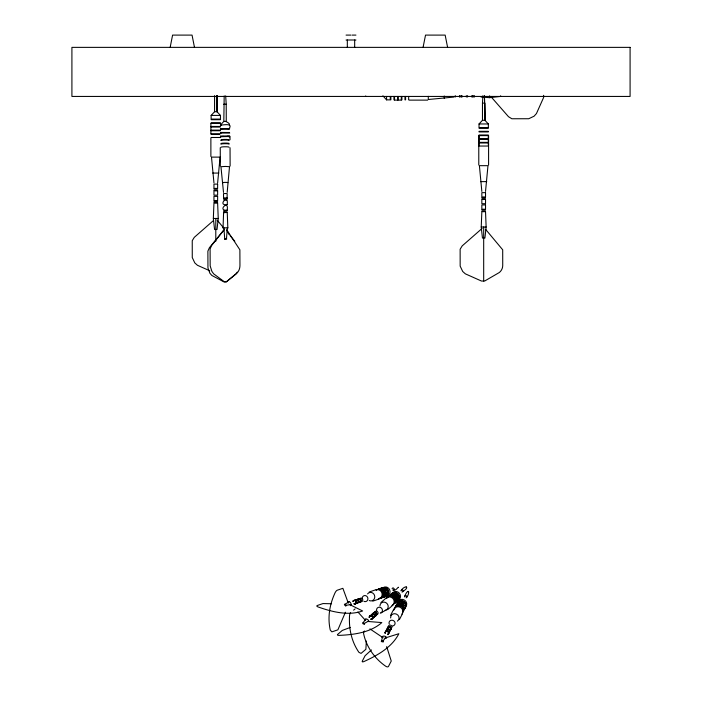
<?xml version="1.0" encoding="UTF-8"?>
<svg xmlns="http://www.w3.org/2000/svg" width="702" height="702" viewBox="0 0 702 702"><rect width="100%" height="100%" fill="white"/><g stroke="black" fill="none" stroke-linecap="round" stroke-linejoin="round"><path stroke-width="1.05" d="M217.015 95.63L217.015 111.732L220.454 115.409L220.454 119.086L211.135 119.086L211.135 115.409L214.566 111.732L214.575 95.63M365.724 95.946L365.724 96.437M366.339 641.049L365.882 649.28L361.056 653.404L358.897 652.307C351.869 642.058 349.052 629.984 349.447 617.663A9.065 3.027 78.9 0 1 350.631 612.697M482.906 95.753L482.458 103.106L484.915 103.106L484.871 120.288L484.459 95.753L484.915 120.288L488.346 123.964L488.346 127.641L479.027 127.641L479.027 123.964L482.458 120.288L482.467 103.106M224.192 95.902L223.815 121.42L220.402 125.088L221.551 125.307M392.067 588.645L393.023 587.776L394.348 588.925L393.998 589.917L392.585 590.049M223.648 228.027L223.043 227.913L223.587 212.618L225.07 212.495L227.264 212.618L227.817 227.957M213.338 218.454L213.952 203.124L217.629 203.124L218.243 218.454L217.015 229.501L214.566 229.501L213.338 218.454L218.243 218.454M481.23 227.009L481.844 211.679L485.53 211.679L486.135 227.009L484.915 238.057L482.458 238.057L481.23 227.009L486.135 227.009M223.508 192.418L220.946 166.707L225.509 166.427L229.51 166.707L227.176 192.418M217.629 182.88L220.086 157.116L211.495 157.116L213.952 182.88M485.53 191.435L487.978 165.672L479.396 165.672L481.844 191.435M227.939 227.913L227.334 227.808L226.465 238.882L224.614 238.987M406.098 597.876C410.108 594.182 409.187 586.275 404.642 596.191L404.615 596.928M408.046 591.646L408.704 591.865M170.156 47.367L172.587 35.1L192.05 35.1L194.48 47.367M423.069 47.367L425.526 35.1L445.156 35.1L447.604 47.367M382.678 636.389L381.467 641.066L382.186 642.032L386.056 637.065M400.851 590.768C405.326 584.152 410.924 587.091 401.904 592.023M345.428 612.223L337.881 629.834L331.87 631.861L330.265 630.045C327.553 617.927 329.422 605.668 334.363 594.375A9.065 3.027 -79.3 0 1 337.302 590.198L342.874 588.32L348.315 603.132M364.426 630.984L363.46 632.871C365.926 646.086 374.333 658.301 385.337 665.979A9.065 3.027 57 0 0 388.557 666.286L391.251 661.038L386.662 646.621M390.523 615.426L393.743 609.248M399.385 619.629L402.606 613.451M365.839 619.032L362.969 622.92L363.276 624.087L368.717 620.928M224.21 229.651L211.434 245.77L210.1 249.017L210.17 265.856L211.855 271.305L213.601 273.798L224.263 281.721L226.351 281.862L236.021 274.034A9.065 5.958 86.6 0 0 237.223 272.139M402.772 591.865L403.123 590.329L401.456 589.75M223.499 230.423L209.407 247.718L207.88 251.158L207.95 267.988L209.872 273.218L211.864 275.456L224.017 281.923L226.395 281.774L237.425 272.613A9.065 6.801 -86 0 0 239.952 265.391L239.882 249.815L226.711 229.773M406.467 587.539L406.23 586.916M404.642 596.191L406.291 595.665L407.028 596.981M371.428 649.938L365.093 655.729L362.364 660.968A9.065 1.597 -36.6 0 0 363.812 661.609C377.299 655.51 391.997 647.314 398.859 633.704L385.065 638.021M213.399 220.595L194.287 237.346L192.243 240.698L192.269 257.564L194.805 262.917L197.446 265.286L209.784 270.788M482.09 228.448L462.179 245.902L460.135 249.254L460.161 266.119L462.697 271.472L465.338 273.841L481.475 281.037L484.634 281.037L499.341 272.499A9.065 9.065 0 0 0 502.729 265.417L502.702 249.807L485.723 229.493M380.932 602.509L386.223 597.981M387.592 609.713L392.883 605.185M353.606 610.152L355.098 608.88M349.07 601.728L344.963 604.273L344.814 605.475L351.044 604.562M398.525 587.565C398.789 585.635 396.051 591.207 393.453 590.224M380.975 612.872L386.144 610.012M350.342 627.404L342.304 630.422L337.82 634.266A9.065 1.597 -14.7 0 0 338.926 635.389C353.711 634.766 370.402 632.642 381.844 622.577L367.444 621.437M369.217 591.997L375.816 589.75M372.727 601.158L379.326 598.92M220.402 125.088C223.631 125.114 233.503 122.701 228.94 128.914M229.466 125.167C230.976 123.534 223.824 120.095 224.35 121.49M229.493 132.511L220.437 132.432L221.578 132.652M223.561 197.955L223.508 193.638L225.465 193.524L227.185 193.638L227.106 197.955M223.526 197.929L227.202 197.929M223.561 198.569L227.202 198.534M223.569 199.789L227.211 199.763M227.132 204.686C229.212 193.024 216.593 206.09 227.229 204.659M227.255 210.17C216.567 211.32 229.317 198.684 227.158 210.196M227.158 210.811L223.613 210.811M227.167 212.03L223.587 212.004L224.403 212.109M223.043 227.913L227.334 227.808M228.949 129.528C230.449 128.861 220.472 128.808 220.893 129.528M228.975 136.258L229.747 136.109L229.282 135.951M228.975 136.872L229.747 136.723L229.282 136.565M228.992 139.935C230.502 139.242 220.525 139.233 220.937 139.935M228.992 140.54C230.502 139.856 220.525 139.838 220.937 140.54M229.001 143.603C230.519 142.91 220.542 142.901 220.954 143.603M229.01 144.217C230.519 143.524 220.542 143.515 220.954 144.217M229.019 147.28C230.528 146.586 220.551 146.578 220.963 147.28M227.852 182.722C229.212 182.213 220.797 182.327 222.99 182.766M428.29 96.323L428.29 99.508L454.045 97.051M481.037 97.051L489.627 97.666L500.666 96.437L500.666 95.823M224.517 238.891L226.746 238.917M225.746 104.335L226.228 104.282L225.667 95.884M225.579 121.49L226.263 121.42L226.228 104.282L223.736 104.291L224.254 104.352M227.158 136.372L228.168 136.32M346.068 35.1L351 35.1M352.228 35.1L355.932 35.1M346.068 40.005L355.932 40.005M382.897 95.823L386.574 99.868L390.259 99.868L390.259 96.42M394.55 100.123L397.613 100.123M398.227 100.123L401.298 100.123M409.275 100.123L427.676 100.123M214.566 111.732L217.015 111.732M211.135 115.409L220.454 115.409M211.135 119.7L220.454 119.7M482.458 120.288L484.915 120.288M211.135 122.771L220.454 122.771M211.135 123.385L220.454 123.385M479.027 123.964L488.346 123.964M211.135 126.448L220.288 126.448M211.135 127.062L220.288 127.062M479.027 128.255L488.346 128.255M211.135 130.133L220.288 130.133M211.135 130.739L220.288 130.739M479.027 131.327L488.346 131.327M479.027 131.941L488.346 131.941M211.135 133.81L219.823 133.81M211.135 134.424L219.823 134.424M479.027 135.003L488.346 135.003M211.135 137.487L220.288 137.487M479.185 138.689L479.027 135.618L488.346 135.618L488.188 138.689M479.65 138.689L487.723 138.689M479.185 139.303L479.027 142.366L488.346 142.366L488.188 139.303M479.65 139.303L487.723 139.303M212.724 173.069L218.857 173.069M480.616 181.625L486.749 181.625M213.952 189.013L217.629 189.013M213.952 190.242L217.629 190.242M481.844 197.569L485.53 197.569M481.844 198.798L485.53 198.798M213.952 201.281L217.629 201.281M213.952 202.509L217.629 202.509M481.844 209.837L485.53 209.837M481.844 211.065L485.53 211.065M331.572 603.755L322.99 603.562L317.401 605.466A9.065 1.597 7.1 0 0 318.015 606.932C331.967 611.837 348.253 616.066 362.618 610.968L349.675 604.562M222.508 136.372L223.605 136.399M228.598 135.89L220.446 136.109L220.919 136.258M228.606 136.504L220.454 136.723L220.919 136.872M224.403 212.724L223.587 212.618M225.535 238.934L224.728 238.882L223.877 227.808M220.893 128.914L220.419 128.764L229.721 128.764M220.911 133.196L220.437 133.047L229.738 133.047M369.919 628.887L383.16 637.793M357.915 612.004L365.654 620.612M491.76 97.604L508.511 116.716L511.863 118.761L528.729 118.735L534.082 116.199L536.451 113.557L543.646 97.42L543.646 95.314M217.146 220.121L223.262 227.439M230.054 235.565L234.81 241.251M227.071 230.782L229.089 234.556M230.002 136.723L230.01 139.777M230.045 147.736L230.124 166.102M220.252 147.736L220.331 166.102M489.627 95.849L489.627 97.666M488.592 135.618L488.592 138.689M488.592 139.303L488.592 142.366M488.592 142.98L488.592 146.042M488.592 146.657L488.592 165.058M483.687 227.009L483.687 281.028M478.782 135.618L478.782 138.689M478.782 139.303L478.782 142.366M478.782 142.98L478.782 146.042M478.782 146.657L478.782 165.058M474.289 95.691L474.289 97.051M473.674 95.691L473.674 97.051M472.446 95.691L472.446 97.051M471.841 95.691L471.841 97.051M467.541 95.691L467.541 97.051M466.312 95.691L466.312 97.051M462.021 95.691L462.021 97.051M461.407 95.691L461.407 97.051M460.179 95.691L460.179 97.051M459.564 95.691L459.564 97.051M455.273 95.691L455.273 97.051M444.234 96.007L444.234 98.28M408.661 96.42L408.661 99.868M405.589 96.42L405.589 99.868M404.975 96.42L404.975 99.868M401.913 96.42L401.913 99.868M401.298 96.42L401.298 99.868M398.227 96.42L398.227 99.868M397.613 96.42L397.613 99.868M394.55 96.42L394.55 99.868M393.936 96.42L393.936 99.868M390.874 96.42L390.874 99.868M386.574 96.42L386.574 99.868M354.677 40.005L354.677 47.367M347.323 40.005L347.323 47.367M215.795 218.454L215.795 241.277M210.881 123.385L210.881 126.448M210.881 127.062L210.881 130.133M210.881 130.739L210.881 133.81M210.881 138.101L210.881 156.502M389.25 623.981A3.071 2.834 27.5 0 1 391.198 620.27A3.071 2.834 27.5 0 1 395.015 622.692A3.071 2.834 27.5 0 1 392.409 625.973M381.906 637.276A2.457 2.273 27.5 0 1 386.521 638.206M381.239 641.259A1.228 1.132 27.5 0 1 383.389 641.97M388.443 627.334A1.843 1.702 27.5 0 1 389.461 625.149A1.843 1.702 27.5 0 1 391.813 626.263A1.843 1.702 27.5 0 1 390.795 628.448M387.688 628.773A1.843 1.702 27.5 0 1 388.706 626.588A1.843 1.702 27.5 0 1 391.058 627.702A1.843 1.702 27.5 0 1 390.04 629.887M397.288 602.974A4.66 4.309 27.5 0 1 406.054 604.747M405.712 606.967A4.66 4.309 27.5 0 1 405.098 607.906M397.604 602.816A4.66 4.309 27.5 0 1 403.966 599.824A4.66 4.309 27.5 0 1 405.738 606.677M394.384 608.994A4.66 4.309 27.5 0 1 399.596 605.615A4.66 4.309 27.5 0 1 403.466 610.828M403.132 611.907A4.66 4.309 27.5 0 1 402.518 612.855M385.003 633.265A1.843 1.702 27.5 0 1 387.522 631.633A1.843 1.702 27.5 0 1 387.881 634.634M385.547 632.888A1.843 1.702 27.5 0 1 386.565 630.703A1.843 1.702 27.5 0 1 388.917 631.818A1.843 1.702 27.5 0 1 387.899 634.003M385.328 632.651A1.843 1.702 27.5 0 1 386.758 630.844A1.843 1.702 27.5 0 1 388.864 632.169A1.843 1.702 27.5 0 1 387.794 634.213M386.293 631.449A1.843 1.702 27.5 0 1 387.32 629.264A1.843 1.702 27.5 0 1 389.663 630.378A1.843 1.702 27.5 0 1 388.645 632.563M395.867 605.94A4.66 4.309 27.5 0 1 400.131 604.589M401.281 604.975A4.66 4.309 27.5 0 1 403.729 607.528M404.019 608.652A4.66 4.309 27.5 0 1 404.001 609.801M395.033 607.756A4.66 4.309 27.5 0 1 401.395 604.764A4.66 4.309 27.5 0 1 403.159 611.617M393.743 610.231A4.66 4.309 27.5 0 1 398.955 606.853A4.66 4.309 27.5 0 1 402.816 612.065M402.492 613.144A4.66 4.309 27.5 0 1 401.877 614.083M394.278 609.204A4.66 4.309 27.5 0 1 396.086 606.431M397.13 605.94A4.66 4.309 27.5 0 1 401.667 606.861M402.5 607.73A4.66 4.309 27.5 0 1 403.08 608.766M403.378 609.889A4.66 4.309 27.5 0 1 403.352 611.03M390.645 617.944A4.291 3.975 27.5 0 1 396.525 614.136A4.291 3.975 27.5 0 1 397.367 621.13M397.183 603.176A4.66 4.309 27.5 0 1 405.949 604.948M405.931 606.089A4.66 4.309 27.5 0 1 404.984 608.116M397.156 603.474A4.66 4.309 27.5 0 1 399.061 602.237M401.421 602.114A4.66 4.309 27.5 0 1 403.597 603.15M405.019 605.054A4.66 4.309 27.5 0 1 405.308 606.186M405.291 607.327A4.66 4.309 27.5 0 1 404.343 609.354M395.998 605.449A4.66 4.309 27.5 0 1 404.475 606.089M404.773 607.212A4.66 4.309 27.5 0 1 404.747 608.353M397.262 603.264A4.66 4.309 27.5 0 1 404.536 603.817M405.124 604.852A4.66 4.309 27.5 0 1 405.414 605.975M386.398 630.589A1.843 1.702 27.5 0 1 388.917 628.957A1.843 1.702 27.5 0 1 389.277 631.958M388.864 632.151A1.843 1.702 27.5 0 1 388.408 632.23M397.367 603.966A4.66 4.309 27.5 0 1 398.42 603.474M399.578 603.264A4.66 4.309 27.5 0 1 400.781 603.351M401.93 603.738A4.66 4.309 27.5 0 1 403.79 605.256M387.144 629.15A1.843 1.702 27.5 0 1 389.671 627.518A1.843 1.702 27.5 0 1 390.031 630.519M389.61 630.712A1.843 1.702 27.5 0 1 389.154 630.791M387.469 628.536A1.843 1.702 27.5 0 1 388.908 626.728A1.843 1.702 27.5 0 1 391.005 628.053A1.843 1.702 27.5 0 1 389.935 630.089M387.258 628.492A1.843 1.702 27.5 0 1 389.987 627.43A1.843 1.702 27.5 0 1 390.137 630.308M385.108 633.064A1.843 1.702 27.5 0 1 387.627 631.431A1.843 1.702 27.5 0 1 387.987 634.424M364.408 620.033A2.457 2.273 49.4 0 1 368.796 621.542M362.688 623.016A1.228 1.132 49.4 0 1 364.408 624.482M374.622 612.319A1.843 1.702 49.4 0 1 376.781 611.223A1.843 1.702 49.4 0 1 378.027 613.495A1.843 1.702 49.4 0 1 375.868 614.592M373.324 613.838A1.843 1.702 49.4 0 1 375.087 612.188A1.843 1.702 49.4 0 1 376.851 614.101A1.843 1.702 49.4 0 1 375.096 615.742M391.146 594.357A4.66 4.309 49.4 0 1 398.166 593.953A4.66 4.309 49.4 0 1 397.253 600.965M392.207 593.453A4.66 4.309 49.4 0 1 399.227 593.05A4.66 4.309 49.4 0 1 398.315 600.061M376.667 610.749A3.071 2.834 49.4 0 1 378.729 607.274A3.071 2.834 49.4 0 1 382.336 609.634A3.071 2.834 49.4 0 1 380.265 613.109M386.916 597.981A4.66 4.309 49.4 0 1 388.548 596.454M389.619 596.086A4.66 4.309 49.4 0 1 393.023 604.597M369.094 617.462A1.843 1.702 49.4 0 1 370.858 615.812A1.843 1.702 49.4 0 1 372.622 617.725A1.843 1.702 49.4 0 1 370.858 619.375M390.795 594.383A4.66 4.309 49.4 0 1 398.271 596.963M398.271 599.297A4.66 4.309 49.4 0 1 396.2 601.877M391.681 593.629A4.66 4.309 49.4 0 1 392.602 592.979M393.673 592.611A4.66 4.309 49.4 0 1 395.989 592.786M397.06 593.322A4.66 4.309 49.4 0 1 398.701 595.094M399.148 596.209A4.66 4.309 49.4 0 1 399.157 598.543M398.71 599.596A4.66 4.309 49.4 0 1 397.078 601.123M369.805 616.856A1.843 1.702 49.4 0 1 371.56 615.206A1.843 1.702 49.4 0 1 373.324 617.119A1.843 1.702 49.4 0 1 371.569 618.769M369.682 616.549A1.843 1.702 49.4 0 1 371.841 615.452A1.843 1.702 49.4 0 1 373.087 617.725A1.843 1.702 49.4 0 1 370.937 618.822M371.095 615.338A1.843 1.702 49.4 0 1 373.253 614.25A1.843 1.702 49.4 0 1 374.499 616.523A1.843 1.702 49.4 0 1 372.341 617.611M387.794 597.226A4.66 4.309 49.4 0 1 396.13 600.105M395.981 601.263A4.66 4.309 49.4 0 1 394.831 603.193M387.969 597.077A4.66 4.309 49.4 0 1 388.68 596.2M389.601 595.55A4.66 4.309 49.4 0 1 396.305 599.956M396.156 601.114A4.66 4.309 49.4 0 1 395.007 603.044M386.565 598.007A4.66 4.309 49.4 0 1 393.26 598.955A4.66 4.309 49.4 0 1 391.962 605.501M386.741 598.13A4.66 4.309 49.4 0 1 388.373 596.612M389.443 596.244A4.66 4.309 49.4 0 1 390.602 596.173M392.83 596.946A4.66 4.309 49.4 0 1 394.471 598.718M394.919 599.833A4.66 4.309 49.4 0 1 394.919 602.167M394.48 603.22A4.66 4.309 49.4 0 1 392.848 604.747M379.975 605.958A4.291 3.975 49.4 0 1 383.713 602.105A4.291 3.975 49.4 0 1 388.136 605.852A4.291 3.975 49.4 0 1 385.152 610.354M390.619 594.533A4.66 4.309 49.4 0 1 391.54 593.892M392.62 593.523A4.66 4.309 49.4 0 1 393.778 593.453M394.928 593.699A4.66 4.309 49.4 0 1 396.007 594.225M396.928 595.015A4.66 4.309 49.4 0 1 398.087 597.121M398.245 598.297A4.66 4.309 49.4 0 1 396.946 601.377M390.487 594.796A4.66 4.309 49.4 0 1 391.558 594.427M392.716 594.357A4.66 4.309 49.4 0 1 393.875 594.603M394.945 595.129A4.66 4.309 49.4 0 1 394.963 602.93M389.031 596.173A4.66 4.309 49.4 0 1 389.742 595.287M392.892 594.208A4.66 4.309 49.4 0 1 396.77 601.254M371.384 615.496A1.843 1.702 49.4 0 1 372.99 613.846A1.843 1.702 49.4 0 1 374.886 615.452A1.843 1.702 49.4 0 1 373.613 617.383M373.148 613.987A1.843 1.702 49.4 0 1 374.754 612.337A1.843 1.702 49.4 0 1 376.649 613.943A1.843 1.702 49.4 0 1 375.377 615.873M372.859 613.829A1.843 1.702 49.4 0 1 374.868 612.688A1.843 1.702 49.4 0 1 376.316 614.706A1.843 1.702 49.4 0 1 374.561 616.198M372.683 613.987A1.843 1.702 49.4 0 1 374.684 612.846A1.843 1.702 49.4 0 1 376.14 614.855A1.843 1.702 49.4 0 1 374.385 616.347M369.27 617.312A1.843 1.702 49.4 0 1 371.033 615.663A1.843 1.702 49.4 0 1 372.797 617.576A1.843 1.702 49.4 0 1 371.042 619.217M347.894 601.833A2.457 2.273 71.2 0 1 350.588 605.703M344.375 604.325A1.228 1.132 71.2 0 1 345.726 606.256M360.038 598.437A1.843 1.702 71.2 0 1 362.785 599.789A1.843 1.702 71.2 0 1 360.424 601.596M359.494 599.166A1.843 1.702 71.2 0 1 359.722 598.762M355.537 600.508A1.843 1.702 71.2 0 1 357.915 599.71A1.843 1.702 71.2 0 1 360.337 598.885A1.843 1.702 71.2 0 1 360.995 601.517A1.843 1.702 71.2 0 1 358.494 601.86M382.722 587.671A4.66 4.309 71.2 0 1 387.03 595.814M386.047 596.367A4.66 4.309 71.2 0 1 384.95 596.63M383.055 587.776A4.66 4.309 71.2 0 1 389.724 590.005A4.66 4.309 71.2 0 1 386.267 596.182M380.414 588.671A4.66 4.309 71.2 0 1 386.828 590.347A4.66 4.309 71.2 0 1 384.731 596.814M362.197 598.06A3.071 2.834 71.2 0 1 365.654 595.656A3.071 2.834 71.2 0 1 367.769 599.648A3.071 2.834 71.2 0 1 363.943 601.351M352.904 601.079A1.843 1.702 71.2 0 1 355.853 601.64A1.843 1.702 71.2 0 1 354.045 604.053M382.502 587.741A4.66 4.309 71.2 0 1 386.811 588.557M387.618 589.452A4.66 4.309 71.2 0 1 388.478 591.707M388.478 592.909A4.66 4.309 71.2 0 1 388.18 594.059M387.618 595.077A4.66 4.309 71.2 0 1 386.811 595.893M385.828 596.446A4.66 4.309 71.2 0 1 384.731 596.7M353.562 601.184A1.843 1.702 71.2 0 1 355.94 600.377A1.843 1.702 71.2 0 1 356.598 603.009A1.843 1.702 71.2 0 1 354.098 603.351M353.343 601.254A1.843 1.702 71.2 0 1 355.581 600.385A1.843 1.702 71.2 0 1 356.511 602.816A1.843 1.702 71.2 0 1 354.273 603.685M355.098 600.658A1.843 1.702 71.2 0 1 357.204 599.719A1.843 1.702 71.2 0 1 358.362 601.912A1.843 1.702 71.2 0 1 356.458 603.237M378.545 589.083A4.66 4.309 71.2 0 1 381.87 589.25M382.853 589.908A4.66 4.309 71.2 0 1 384.222 591.874M384.52 593.05A4.66 4.309 71.2 0 1 384.52 594.261M384.222 595.41A4.66 4.309 71.2 0 1 382.853 597.235M381.87 597.788A4.66 4.309 71.2 0 1 380.774 598.051M383.88 596.349A4.66 4.309 71.2 0 1 379.861 597.92M378.764 589.013A4.66 4.309 71.2 0 1 384.442 595.331M376.123 589.908A4.66 4.309 71.2 0 1 381.993 593.278A4.66 4.309 71.2 0 1 378.352 598.867M376.237 590.092A4.66 4.309 71.2 0 1 377.22 589.54M378.317 589.276A4.66 4.309 71.2 0 1 379.457 589.338M380.554 589.706A4.66 4.309 71.2 0 1 380.554 598.236M376.456 590.013A4.66 4.309 71.2 0 1 379.677 589.259M380.774 589.627A4.66 4.309 71.2 0 1 381.756 597.613M367.576 593.901A4.291 3.975 71.2 0 1 372.911 593.172A4.291 3.975 71.2 0 1 374.306 598.797A4.291 3.975 71.2 0 1 369.217 600.508M383.415 597.148A4.66 4.309 71.2 0 1 382.274 597.095M380.194 588.741A4.66 4.309 71.2 0 1 382.274 587.934M383.415 587.986A4.66 4.309 71.2 0 1 386.293 589.899M387.153 592.155A4.66 4.309 71.2 0 1 387.153 593.357M385.495 596.34A4.66 4.309 71.2 0 1 384.512 596.893M379.861 588.636A4.66 4.309 71.2 0 1 382.09 588.434M383.187 588.803A4.66 4.309 71.2 0 1 385.547 591.426M385.837 592.602A4.66 4.309 71.2 0 1 385.837 593.813M385.547 594.963A4.66 4.309 71.2 0 1 382.09 597.595M380.08 588.566A4.66 4.309 71.2 0 1 385.951 591.926A4.66 4.309 71.2 0 1 382.309 597.525M357.915 599.71A1.843 1.702 71.2 0 1 358.573 602.342A1.843 1.702 71.2 0 1 356.081 602.685M357.739 599.762A1.843 1.702 71.2 0 1 360.117 598.964A1.843 1.702 71.2 0 1 360.775 601.596A1.843 1.702 71.2 0 1 358.274 601.93M357.3 599.912A1.843 1.702 71.2 0 1 359.538 599.034A1.843 1.702 71.2 0 1 360.468 601.465A1.843 1.702 71.2 0 1 358.231 602.342M357.081 599.982A1.843 1.702 71.2 0 1 359.178 599.052A1.843 1.702 71.2 0 1 360.345 601.245A1.843 1.702 71.2 0 1 358.441 602.562M352.904 601.403A1.843 1.702 71.2 0 1 355.001 600.473A1.843 1.702 71.2 0 1 356.168 602.658A1.843 1.702 71.2 0 1 354.264 603.983M217.015 95.63L216.979 111.732L217.006 95.63M630.089 47.367L71.911 47.367L71.911 96.437L630.089 96.437L630.089 47.367M488.346 142.98L479.027 142.98L479.027 146.042L488.346 146.042L488.346 142.98M217.629 184.108L213.952 184.108L213.952 188.399L217.629 188.399L217.629 184.108M217.629 190.856L213.952 190.856L213.952 195.147L217.629 195.147L217.629 190.856M485.53 192.664L481.844 192.664L481.844 196.955L485.53 196.955L485.53 192.664M217.629 196.376L213.952 196.376L213.952 200.667L217.629 200.667L217.629 196.376M485.53 199.412L481.844 199.412L481.844 203.703L485.53 203.703L485.53 199.412M485.53 204.931L481.844 204.931L481.844 209.222L485.53 209.222L485.53 204.931"/></g></svg>
